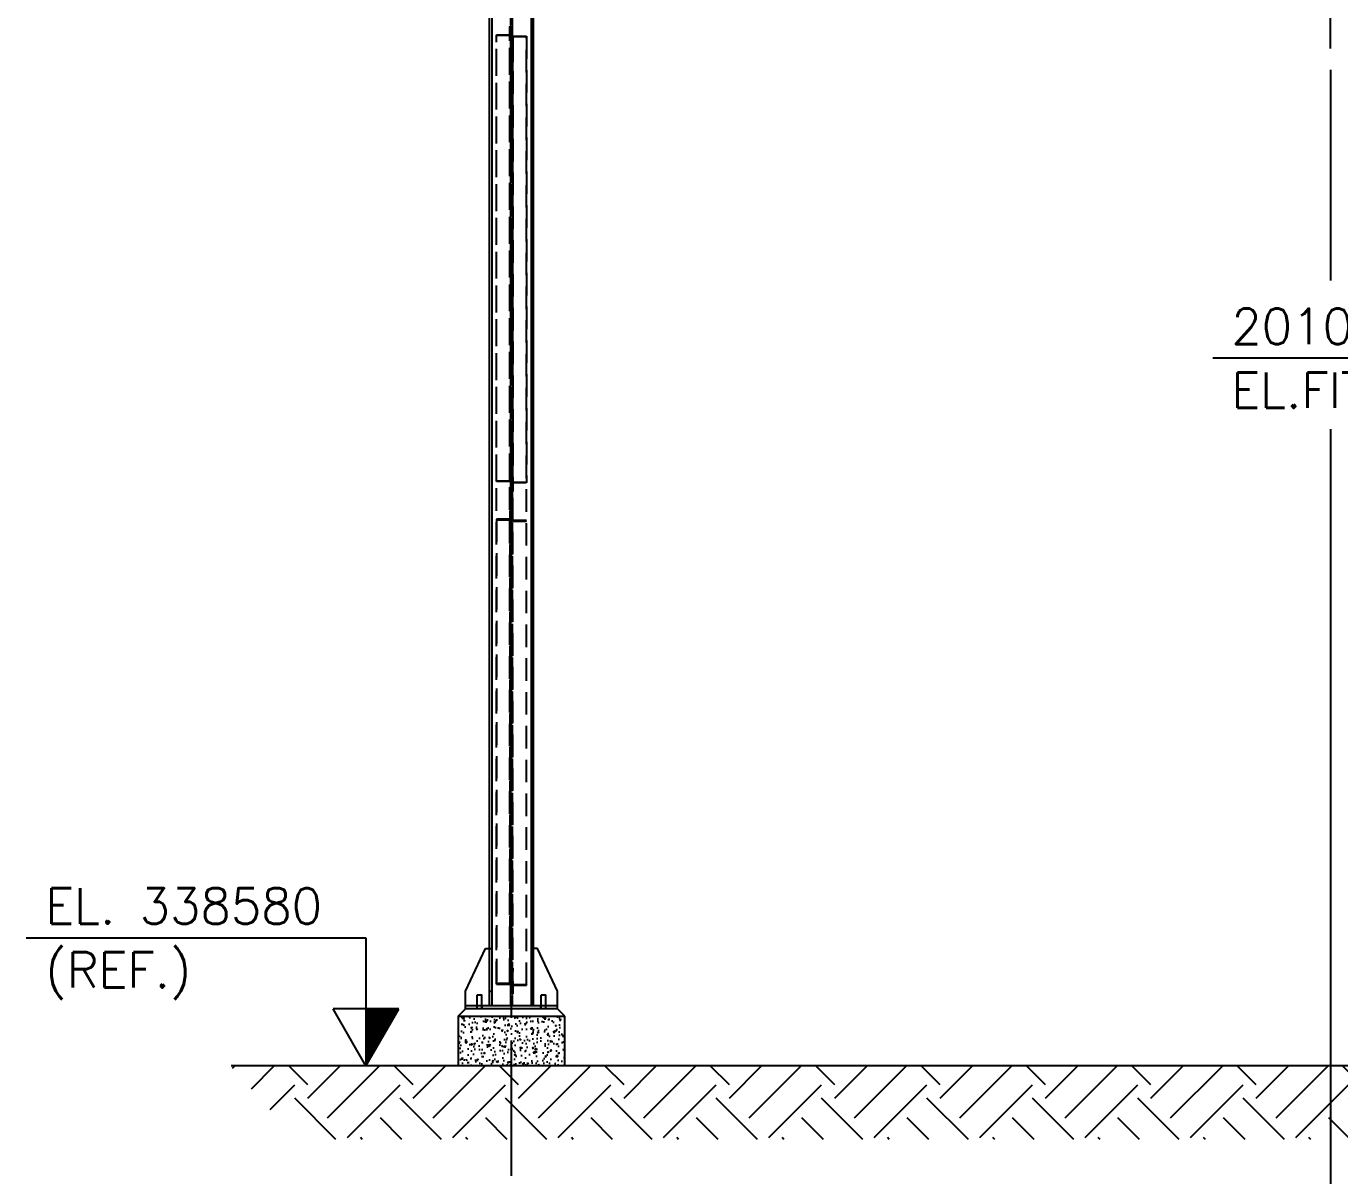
# Model space of a CAD drawing. Header units: millimetres. Extents: x 0 to 42050, y 0 to 29700.
# Drawn here: x 4961 to 9588, y 21874 to 25923 of the extents above; entities that cross this region are included whole.
import ezdxf

# ---------------------------------------------------------------- set-up
doc = ezdxf.new("R2010")
doc.units = ezdxf.units.MM
doc.header["$LTSCALE"] = 50
doc.linetypes.add('CENTER2', pattern=[28.575, 19.05, -3.175, 3.175, -3.175])
doc.linetypes.add('HIDDEN2', pattern=[4.7625, 3.175, -1.5875])
for name, color, linetype in [('CIVIL', 7, 'Continuous'), ('ESTRUTURA EXISTENTE', 7, 'Continuous'), ('TC1', 8, 'CENTER2'), ('TDM', 2, 'Continuous'), ('TR100', 3, 'Continuous')]:
    doc.layers.add(name, color=color, linetype=linetype)
doc.layers.add('HIDDEN', color=8, linetype='HIDDEN2', transparency=0.4)
doc.styles.add('TR100', font='simplex.shx')
doc.dimstyles.new('SEG-S-1', dxfattribs={"dimscale": 50, "dimtxt": 2.5, "dimasz": 2.5, "dimexe": 1.5, "dimexo": 1.5, "dimgap": 1, "dimtad": 1, "dimdec": 0, "dimtxsty": 'TR100', "dimcen": 2.5, "dimclrd": 256, "dimclre": 256, "dimclrt": 3, "dimadec": 0, "dimazin": 0, "dimtfac": 1, "dimtdec": 0, "dimtmove": 0, "dimatfit": 3, "dimfxl": 0, "dimarcsym": 0})
doc.dimstyles.new('SEG-S-50x100', dxfattribs={"dimscale": 50, "dimtxt": 2.5, "dimasz": 2.5, "dimexe": 1.5, "dimexo": 1.5, "dimgap": 1, "dimtad": 1, "dimdec": 0, "dimlfac": 2, "dimtxsty": 'TR100', "dimcen": 2.5, "dimclrd": 256, "dimclre": 256, "dimclrt": 3, "dimadec": 0, "dimazin": 0, "dimtfac": 1, "dimtdec": 0, "dimtmove": 0, "dimatfit": 3, "dimfxl": 0, "dimarcsym": 0})

# ---------------------------------------------------------------- blocks, each defined once
blk = doc.blocks.new('A$Cf3f43122')
at = {"layer": 'TC1'}
blk.add_line((5771.5, 7166.5), (5771.5, 10740.4), dxfattribs=at)
blk = doc.blocks.new('A$C18ef6fce')
at = {"layer": 'HIDDEN'}
h = blk.add_hatch(dxfattribs=at)
h.set_pattern_fill('AR-CONC', color=256, scale=15)
h.set_pattern_definition([(50, (424432.36, 384892.79), (107.589027, -9.41282), [11.25, -123.75]), (355, (424432.36, 384892.79), (-20.8127, 112.82882), [9, -99]), (100.451444, (424441.32, 384892), (86.776327, 103.415999), [9.561029, -105.171317]), (46.1842, (424432.36, 384922.79), (160.0862, -24.827892), [16.875, -185.625]), (96.635635, (424445.7, 384920.72), (140.19929, 146.11779), [14.34155, -157.757064]), (351.184164, (424432.36, 384922.79), (140.19929, 146.11779), [13.5, -148.5]), (21, (424447.36, 384915.29), (89.536058, -60.392834), [11.25, -123.75]), (326, (424447.36, 384915.29), (36.4973, 108.772507), [9, -99]), (71.451445, (424454.82, 384910.26), (126.033357, 48.379673), [9.561029, -105.171317]), (37.5, (424432.356, 384892.79), (1.8239783, 49.934078), [0, -97.8, 0, -100.5, 0, -99.375]), (7.5, (424432.356, 384892.79), (39.4604306, 59.161757), [0, -57.3, 0, -95.55, 0, -37.875]), (327.5, (424398.906, 384892.79), (80.0733654, -3.3832308), [0, -37.5, 0, -117, 0, -155.25]), (317.5, (424383.906, 384892.79), (87.477925, 15.015747), [0, -48.75, 0, -77.7, 0, -110.25])])
h.paths.add_polyline_path([(375, 351), (-375, 351), (-375, 0), (375, 0)])
h = blk.add_hatch(dxfattribs=at)
h.set_pattern_fill('EARTH', color=256, scale=0.5, style=0)
h.set_pattern_definition([(45, (-50183, -164615.4), (6e-14, 742.4621), [525, -525]), (45, (-50322.2, -164476.2), (6e-14, 742.4621), [525, -525]), (45, (-50461.4, -164337), (6e-14, 742.4621), [525, -525]), (135, (-50461.4, -164244.2), (-742.4621, 2e-13), [525, -525]), (135, (-50322.2, -164104.97), (-742.4621, 2e-13), [525, -525]), (135, (-50183, -163965.76), (-742.4621, 2e-13), [525, -525])])
h.paths.add_polyline_path([(23528.6, -523.2), (23834.2, -139.4), (23868.8, 0.5), (-1979, -0.1), (-1510.9, -517.8)])
at = {"layer": 'CIVIL'}
for p, q in [((-375, 351), (-325, 401)), ((375, 351), (325, 401)), ((-375, 351), (375, 351)), ((-375, 351), (-375, 1)), ((375, 1), (375, 351)), ((25211.2, 0), (-1975.4, 0))]:
    blk.add_line(p, q, dxfattribs=at)
at = {"layer": 'ESTRUTURA EXISTENTE'}
for p, q in [((-154, 826.4), (-154, 7702.1)), ((138.6, 7702.1), (138.6, 826.4)), ((154, 7702.1), (154, 826.4)), ((-138.6, 7401), (-138.6, 826.4)), ((-325, 526.4), (-184, 826.4)), ((-184, 826.4), (-154.3, 826.4)), ((-154.3, 526.4), (-154.3, 826.4)), ((-154.3, 826.4), (-138.4, 826.4)), ((-138.4, 826.4), (-138.4, 526.4)), ((154.3, 826.4), (138.4, 826.4)), ((138.4, 826.4), (138.4, 526.4)), ((154.3, 526.4), (154.3, 826.4)), ((184, 826.4), (154.3, 826.4)), ((325, 526.4), (184, 826.4)), ((-325, 426.4), (-325, 526.4)), ((-238, 501), (-241, 498)), ((-209, 498), (-241, 498)), ((-241, 426.4), (-241, 498)), ((-238, 501), (-212, 501)), ((-212, 501), (-209, 498)), ((-209, 426.4), (-209, 498)), ((-154.3, 426.4), (-154.3, 526.4)), ((-154.3, 526.4), (-138.4, 526.4)), ((-138.4, 526.4), (-138.4, 426.4)), ((154.3, 526.4), (138.4, 526.4)), ((138.4, 526.4), (138.4, 426.4)), ((154.3, 426.4), (154.3, 526.4)), ((212, 501), (209, 498)), ((241, 498), (209, 498)), ((209, 426.4), (209, 498)), ((212, 501), (238, 501)), ((238, 501), (241, 498)), ((241, 426.4), (241, 498)), ((325, 426.4), (325, 526.4)), ((-325, 426.4), (325, 426.4)), ((-325, 401), (-325, 426.4)), ((325, 401), (-325, 401)), ((325, 401), (-325, 401)), ((325, 401), (325, 426.4))]:
    blk.add_line(p, q, dxfattribs=at)
at = {"layer": 'HIDDEN'}
for p, q in [((-10.4, 584.9), (-10.4, 7322.3)), ((-10.4, 4125.8), (-10.4, 7322.3)), ((-7.2, 7324.4), (-4, 7324.4)), ((-4, 576.7), (-4, 7324.4)), ((-4, 426.4), (-4, 7401)), ((3.9, 7401), (3.9, 426.4)), ((-105.6, 576.7), (-105.6, 7261.2)), ((-105.6, 7259.1), (-105.6, 7261.2)), ((-4, 7259.1), (-105.6, 7259.1)), ((-105.6, 4117.6), (-105.6, 7259.1)), ((-4, 7259.1), (-105.6, 7259.1)), ((-102.4, 7263.2), (-16.8, 7263.2)), ((-102.4, 7263.2), (-16.8, 7263.2)), ((-10.4, 7256.7), (3.9, 7256.7)), ((-4, 7256.7), (-10.4, 7256.7)), ((-10.4, 7234.7), (3.9, 7234.7)), ((-4, 7234.7), (-10.4, 7234.7)), ((3.9, 506.4), (3.9, 7254)), ((3.9, 7254), (105.6, 7254)), ((3.9, 7254), (105.6, 7254)), ((10.3, 508.4), (10.3, 7245.8)), ((10.3, 7245.8), (10.3, 4049.3)), ((102.4, 7249.9), (16.8, 7249.9)), ((102.4, 7249.9), (16.8, 7249.9)), ((105.5, 569.6), (105.6, 7254)), ((105.6, 7254), (105.6, 4110.5)), ((-10.4, 7164.8), (3.9, 7164.8)), ((-4, 7164.8), (-10.4, 7164.8)), ((-10.4, 7142.8), (3.9, 7142.8)), ((-4, 7142.8), (-10.4, 7142.8)), ((10.3, 7186.4), (-4, 7186.4)), ((10.3, 7164.4), (-4, 7164.4)), ((3.9, 7153.3), (-4, 7153.3)), ((3.9, 7186.4), (10.3, 7186.4)), ((3.9, 7164.4), (10.3, 7164.4)), ((7.2, 7188.8), (3.9, 7188.8)), ((7.2, 7188.8), (3.9, 7188.8)), ((10.3, 7094.4), (-4, 7094.4)), ((10.3, 7072.4), (-4, 7072.4)), ((3.9, 7094.4), (10.3, 7094.4)), ((3.9, 7072.4), (10.3, 7072.4)), ((3.9, 6992), (-4, 6992)), ((-4, 6987.1), (3.9, 6987.1)), ((-4, 6910.5), (3.9, 6910.5)), ((-4, 6851.5), (3.9, 6851.5)), ((-4, 6774.9), (3.9, 6774.9)), ((-4, 4596.7), (3.9, 4596.7)), ((-4, 4520.1), (3.9, 4520.1)), ((-4, 4461.1), (3.9, 4461.1)), ((-4, 4384.5), (3.9, 4384.5)), ((3.9, 4379.7), (-4, 4379.7)), ((-10.4, 4299.2), (3.9, 4299.2)), ((-10.4, 4277.2), (3.9, 4277.2)), ((-10.4, 4207.2), (3.9, 4207.2)), ((-10.4, 4185.2), (3.9, 4185.2)), ((-7.2, 4182.9), (-4, 4182.9)), ((10.3, 4228.9), (-4, 4228.9)), ((-4, 4218.4), (3.9, 4218.4)), ((10.3, 4206.9), (-4, 4206.9)), ((-4, 4117.6), (-105.6, 4117.6)), ((-102.4, 4121.7), (-16.8, 4121.7)), ((10.3, 4136.9), (-4, 4136.9)), ((10.3, 4114.9), (-4, 4114.9)), ((3.9, 4112.5), (105.6, 4112.5)), ((102.4, 4108.4), (16.8, 4108.4)), ((7.2, 4047.3), (3.9, 4047.3)), ((-10.4, 3911.2), (-10.4, 584.9)), ((-4, 3913.2), (-7.2, 3913.2)), ((-105.6, 3850), (-105.6, 576.7)), ((-105.6, 3848), (-4, 3848)), ((-16.8, 3852.1), (-102.4, 3852.1)), ((3.9, 3845.6), (-10.4, 3845.6)), ((3.9, 3823.6), (-10.4, 3823.6)), ((105.6, 3842.9), (3.9, 3842.9)), ((10.3, 508.4), (10.3, 3834.7)), ((16.8, 3838.8), (102.4, 3838.8)), ((105.6, 569.6), (105.6, 3842.9)), ((3.9, 3753.6), (-10.4, 3753.6)), ((3.9, 3731.6), (-10.4, 3731.6)), ((10.3, 3775.3), (-4, 3775.3)), ((10.3, 3753.3), (-4, 3753.3)), ((3.9, 3742.1), (-4, 3742.1)), ((3.9, 3777.6), (7.2, 3777.6)), ((10.3, 3683.3), (-4, 3683.3)), ((10.3, 3661.3), (-4, 3661.3)), ((3.9, 3580.8), (-4, 3580.8)), ((-4, 3576), (3.9, 3576)), ((-4, 3499.4), (3.9, 3499.4)), ((-4, 3440.4), (3.9, 3440.4)), ((-4, 3363.8), (3.9, 3363.8)), ((-4, 1055.8), (3.9, 1055.8)), ((-4, 979.2), (3.9, 979.2)), ((-4, 920.2), (3.9, 920.2)), ((-4, 843.6), (3.9, 843.6)), ((-154, 426.4), (-154, 826.4)), ((-138.6, 826.4), (-138.6, 426.4)), ((-10.4, 758.3), (-4, 758.3)), ((3.9, 758.3), (-10.4, 758.3)), ((-4, 831.1), (3.9, 831.1)), ((138.6, 826.4), (138.6, 426.4)), ((154, 826.4), (154, 426.4)), ((-10.4, 736.3), (-4, 736.3)), ((-10.4, 666.3), (-4, 666.3)), ((3.9, 736.3), (-10.4, 736.3)), ((3.9, 666.3), (-10.4, 666.3)), ((-4, 687.9), (10.3, 687.9)), ((3.9, 669.8), (-4, 669.8)), ((-4, 665.9), (10.3, 665.9)), ((10.3, 687.9), (3.9, 687.9)), ((10.3, 665.9), (3.9, 665.9)), ((-105.6, 576.7), (-105.6, 578.7)), ((-4, 576.7), (-105.6, 576.7)), ((-105.6, 576.7), (-4, 576.7)), ((-102.4, 580.8), (-16.8, 580.8)), ((-16.8, 580.8), (-102.4, 580.8)), ((-10.4, 644.3), (-4, 644.3)), ((-10.4, 584.9), (-10.4, 639.9)), ((3.9, 644.3), (-10.4, 644.3)), ((-7.2, 642), (-4, 642)), ((-4, 642), (-7.2, 642)), ((-4, 642), (-4, 576.7)), ((-4, 596), (10.3, 596)), ((-4, 574), (10.3, 574)), ((10.3, 596), (3.9, 596)), ((10.3, 574), (3.9, 574)), ((3.9, 506.4), (3.9, 571.6)), ((3.9, 571.6), (105.5, 571.6)), ((105.6, 571.6), (3.9, 571.6)), ((10.3, 563.4), (10.3, 508.4)), ((102.3, 567.5), (16.7, 567.5)), ((16.8, 567.5), (102.4, 567.5)), ((105.5, 571.6), (105.5, 569.6)), ((7.1, 506.4), (3.9, 506.4)), ((3.9, 506.4), (7.2, 506.4)), ((-242.5, 401), (-242.5, 426.4)), ((-241, 401), (-241, 426.4)), ((-209, 401), (-209, 426.4)), ((-207.5, 401), (-207.5, 426.4)), ((207.5, 401), (207.5, 426.4)), ((209, 401), (209, 426.4)), ((241, 401), (241, 426.4)), ((242.5, 401), (242.5, 426.4)), ((375, 0), (375, 1))]:
    blk.add_line(p, q, dxfattribs=at)
at = {"layer": 'HIDDEN', "extrusion": (0, 0, -1)}
for centre, major_axis, ratio, start_param, end_param in [((-7.2, 7322.3), (-3.2, 0), 0.642367, -0.000001, 1.570795), ((-102.4, 7261.2), (-3.2, 0), 0.642367, 0, 1.570796), ((-10.4, 7245.7), (0, 11), 0.000001, -4.951774556362439, 1.331410750817147), ((102.4, 7252), (3.2, 0), 0.642367, -0.000001, 1.570795), ((-10.4, 7153.8), (0, 11), 0.000001, -4.951774556362439, 1.331410750817147), ((3.9, 7175.4), (0, -11), 0.000001, -3.077844, 3.205341), ((7.2, 7190.8), (3.2, 0), 0.642367, 0, 1.570796), ((3.9, 7083.4), (0, -11), 0.000001, -3.077844, 3.205341), ((-7.2, 4180.8), (-3.2, 0), 0.642367, 0, 1.570796), ((-102.4, 4119.7), (-3.2, 0), 0.642367, 0, 1.570796), ((102.4, 4110.5), (3.2, 0), 0.642367, 0, 1.570796), ((7.2, 4049.3), (3.2, 0), 0.642367, 0, 1.570796), ((-16.8, 3856.2), (-6.4, 0), 0.642367, -3.141593, -1.570796), ((16.8, 3834.7), (6.4, 0), 0.642367, -3.141593, -1.570796), ((-4, 747.3), (0, 11), 0.000001, -3.077827, 3.205358), ((-4, 655.3), (0, 11), 0.000001, -3.077827, 3.205358), ((10.3, 676.9), (0, -11), 0.000001, -4.951770672331764, 1.331414634847822), ((-102.4, 578.7), (-3.2, 0), 0.642367, -0.000001, 1.570795), ((-16.8, 584.9), (-6.4, 0), 0.642367, -3.141593, -1.570796), ((-7.2, 639.9), (-3.2, 0), 0.642367, -0.000001, 1.570795), ((10.3, 585), (0, -11), 0.000001, -4.951770672331764, 1.331414634847822), ((16.8, 563.4), (6.4, 0), 0.642367, -3.141593, -1.570796), ((102.3, 569.6), (3.2, 0), 0.642367, -0.000001, 1.570795), ((7.1, 508.4), (3.2, 0), 0.642367, -0.000001, 1.570795)]:
    blk.add_ellipse(centre, major_axis=major_axis, ratio=ratio, start_param=start_param, end_param=end_param, dxfattribs=at)
at = {"layer": 'HIDDEN'}
for centre, major_axis, ratio, start_param, end_param in [((-16.8, 7267.3), (6.4, 0), 0.642367, -1.570795, 0.000001), ((-4, 7245.7), (0, -11), 0.000001, -4.473009, 1.810176), ((16.8, 7245.8), (-6.4, 0), 0.642367, -1.570796, 0), ((-4, 7153.8), (0, -11), 0.000001, -4.473009, 1.810176), ((10.3, 7175.4), (0, -11), 0.000001, -3.205341, 3.077844), ((10.3, 7083.4), (0, -11), 0.000001, -3.205341, 3.077844), ((-16.8, 4125.8), (6.4, 0), 0.642367, -1.570796, 0), ((16.8, 4104.3), (-6.4, 0), 0.642367, -1.570796, 0), ((-7.2, 3911.2), (-3.2, 0), 0.642367, -1.570796, 0), ((-102.4, 3850), (-3.2, 0), 0.642367, -1.570796, 0), ((102.4, 3840.8), (3.2, 0), 0.642367, -1.570796, 0), ((7.2, 3779.7), (3.2, 0), 0.642367, -1.570796, 0), ((-10.4, 747.3), (0, 11), 0.000001, -3.205358, 3.077827), ((-10.4, 655.3), (0, 11), 0.000001, -3.205358, 3.077827), ((3.9, 676.9), (0, 11), 0.000001, -4.472997582272935, 1.810187724906651), ((-102.4, 578.7), (-3.2, 0), 0.642367, -1.570796, 0), ((-16.8, 584.9), (6.4, 0), 0.642367, -1.570795, 0.000001), ((-7.2, 639.9), (-3.2, 0), 0.642367, -1.570796, 0), ((3.9, 585), (0, 11), 0.000001, -4.472997582272935, 1.810187724906651), ((16.7, 563.4), (-6.4, 0), 0.642367, -1.570795, 0.000001), ((102.4, 569.6), (3.2, 0), 0.642367, -1.570796, 0), ((7.2, 508.4), (3.2, 0), 0.642367, -1.570796, 0)]:
    blk.add_ellipse(centre, major_axis=major_axis, ratio=ratio, start_param=start_param, end_param=end_param, dxfattribs=at)
at = {"layer": 'TC1'}
blk.add_line((0, -773.9), (0, 7850.1), dxfattribs=at)
blk = doc.blocks.new('A$C6f4cfda9')
blk.add_blockref('A$Cf3f43122', (-6390, -2403.5))
at = {"layer": 'TDM'}
blk.add_blockref('A$C18ef6fce', (-6390, -2404.5), dxfattribs=at)
blk = doc.blocks.new('*D101')
at = {"layer": 'Defpoints', "color": 0}
for p in [(9555.8, 25845.1), (15482.8, 25845.1), (9555.8, 20826.9)]:
    blk.add_point(p, dxfattribs=at)
at = {"layer": 'TDM', "lineweight": -2}
for p, q in [((9555.8, 25770.1), (9555.8, 25027.7)), ((15482.8, 25770.1), (15482.8, 20751.9)), ((9555.8, 24503.9), (9555.8, 20751.9)), ((15357.8, 20826.9), (9680.8, 20826.9))]:
    blk.add_line(p, q, dxfattribs=at)
at = {"layer": 'TDM'}
for points in [[(9680.8, 20847.8), (9680.8, 20806.1), (9555.8, 20826.9)], [(15357.8, 20847.8), (15357.8, 20806.1), (15482.8, 20826.9)]]:
    blk.add_solid(points, dxfattribs=at)
at = {"layer": 'TDM', "color": 3, "insert": (12519.3, 20939.4), "char_height": 125, "attachment_point": 5, "style": 'TR100'}
blk.add_mtext('11854', dxfattribs=at)

msp = doc.modelspace()

# ---------------------------------------------------------------- hatches: boundary and pattern name
at = {"layer": 'TDM'}
h = msp.add_hatch(dxfattribs=at)
h.set_pattern_fill('ANSI31', color=256, scale=0.5, style=0)
h.set_pattern_definition([(45, (-53566.5078, -11926.902), (-1.122532015, 1.122532015), [])])
h.paths.add_polyline_path([(6157.39, 22261.8), (6272.86, 22461.8), (6157.39, 22461.8)])

# ---------------------------------------------------------------- linework, layer by layer
for p, q in [((4960.8, 22711.83), (6157.39, 22711.83)), ((6157.39, 22711.83), (6157.39, 22461.8)), ((6272.86, 22461.8), (6041.92, 22461.8)), ((6157.39, 22261.8), (6041.92, 22461.8)), ((6157.39, 22461.8), (6157.39, 22261.8)), ((6157.39, 22261.8), (6272.86, 22461.8))]:
    msp.add_line(p, q, dxfattribs=at)

# ---------------------------------------------------------------- block references
at = {"layer": 'TDM', "xscale": 0.5, "yscale": 0.5, "zscale": 0.5}
msp.add_blockref('A$C6f4cfda9', (9865.1, 23463.55), dxfattribs=at)

# ---------------------------------------------------------------- texts
at = {"layer": 'TR100', "style": 'TR100'}
for s, p in [('2010SA-ARE-2"-C1A-012', (9206.05, 24803.86)), ('EL.FIT. 346141', (9206.05, 24578.86)), ('EL. 338580', (5027.99, 22761.83)), ('(REF.)', (5027.99, 22536.83))]:
    msp.add_text(s, height=125, dxfattribs=at).set_placement(p)

# ---------------------------------------------------------------- dimensions: what is measured, and where the dimension line sits
at = {"layer": 'TDM'}
dim = msp.add_linear_dim(base=(9555.83, 20826.93), p1=(15482.83, 25845.06), p2=(9555.83, 25845.06), dimstyle='SEG-S-50x100', dxfattribs=at)
dim.commit()
dim.dimension.update_dxf_attribs({"geometry": '*D101', "text_midpoint": (12519.33, 20939.43)})

# ---------------------------------------------------------------- leaders
msp.add_leader([(12128.99, 26056.94), (12128.99, 24753.86), (9140.38, 24753.86)], dimstyle='SEG-S-1', override={"dimgap": 1, "dimtad": 0}, dxfattribs=at)

doc.saveas('drawing.dxf')
